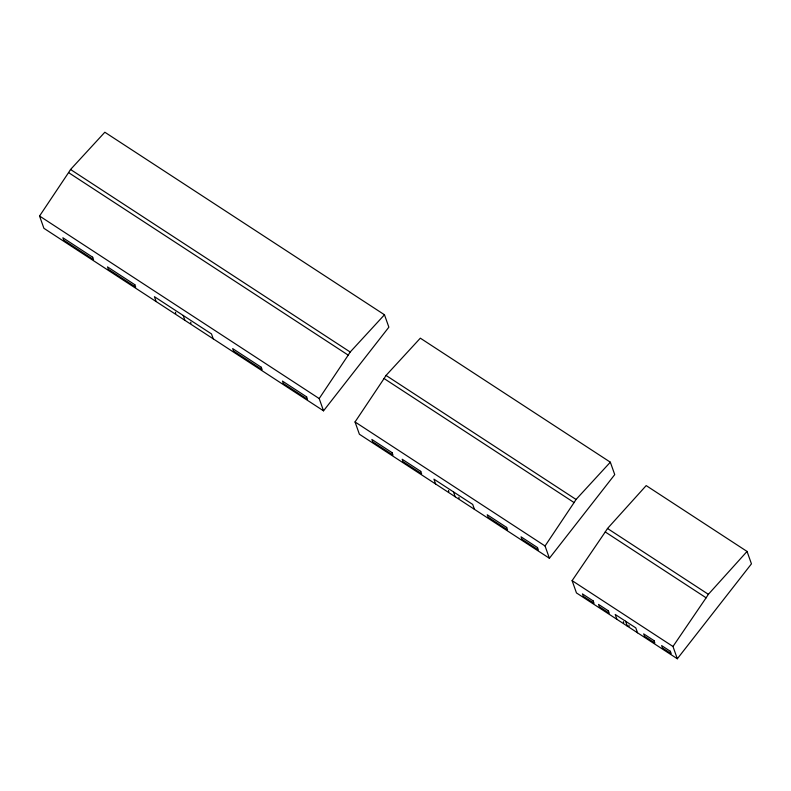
<?xml version="1.0" encoding="UTF-8"?>
<svg xmlns="http://www.w3.org/2000/svg" width="791" height="791" viewBox="0 0 791 791"><rect width="100%" height="100%" fill="white"/><g stroke="black" fill="none" stroke-linecap="round" stroke-linejoin="round"><path stroke-width="1.19" d="M68.57 172.606L70.547 169.492L104.837 132.235L384.475 314.769L388.865 327.187L323.539 410.836L43.901 228.302L39.55 216.022L68.57 172.606L348.218 355.139L319.188 398.555L323.539 410.836M348.218 355.139L350.186 352.025L384.475 314.769M384.07 378.533L386.038 375.428L420.328 338.172L610.336 462.191L614.736 474.61L549.399 558.258L359.391 434.239L355.04 421.959L384.07 378.533L574.078 502.562L545.058 545.978L549.399 558.258M574.078 502.562L576.056 499.457L610.336 462.191M605.253 531.957L607.508 528.487L646.188 485.595L747.05 551.436L751.45 563.854L677.323 658.765L576.461 592.924L572.111 580.643L605.253 531.957L706.116 597.798L708.37 594.318L747.05 551.436M677.323 658.765L672.973 646.484L706.116 597.798M70.547 169.492L350.186 352.025M386.038 375.428L576.056 499.457M607.508 528.487L708.37 594.318M39.55 216.022L319.188 398.555M355.04 421.959L545.058 545.978M572.111 580.643L672.973 646.484M637.536 632.79L635.796 627.886L615.22 614.478L616.94 619.353M628.835 625.226L629.201 626.264M625.582 621.212L627.322 626.126M623.338 621.607L623.713 622.685M474.452 509.335L472.711 504.431L433.933 479.148L435.663 484.013M458.82 497.252L459.185 498.29M453.47 491.864L455.211 496.778M448.477 490.469L448.863 491.547M213.234 338.835L211.494 333.921L154.423 296.694L156.143 301.569M190.641 322.204L191.007 323.242M183.176 315.441L184.916 320.345M175.424 312.237L175.8 313.315M92.685 257.223L62.894 237.775L63.735 240.167L93.526 259.616L92.685 257.223M134.846 284.74L107.507 266.903L108.357 269.296L135.696 287.133L134.846 284.74M261.277 367.271L232.683 348.604L233.533 350.996L262.128 369.664L261.277 367.271M306.631 396.874L282.476 381.104L283.316 383.497L307.481 399.267L306.631 396.874M392.109 452.67L371.869 439.45L372.709 441.843L392.959 455.052L392.109 452.67M420.753 471.367L402.184 459.245L403.034 461.637L421.603 473.76L420.753 471.367M506.665 527.439L487.236 514.763L488.087 517.156L507.515 529.832L506.665 527.439M537.485 547.56L521.071 536.842L521.912 539.235L538.335 549.943L537.485 547.56M593.191 600.923L582.453 593.912L583.293 596.305L594.041 603.315L593.191 600.923M608.398 610.85L598.54 604.413L599.39 606.806L609.248 613.243L608.398 610.85M654.009 640.621L643.696 633.888L644.536 636.28L654.849 643.014L654.009 640.621M670.363 651.3L661.652 645.604L662.492 647.997L671.213 653.682L670.363 651.3"/></g></svg>
